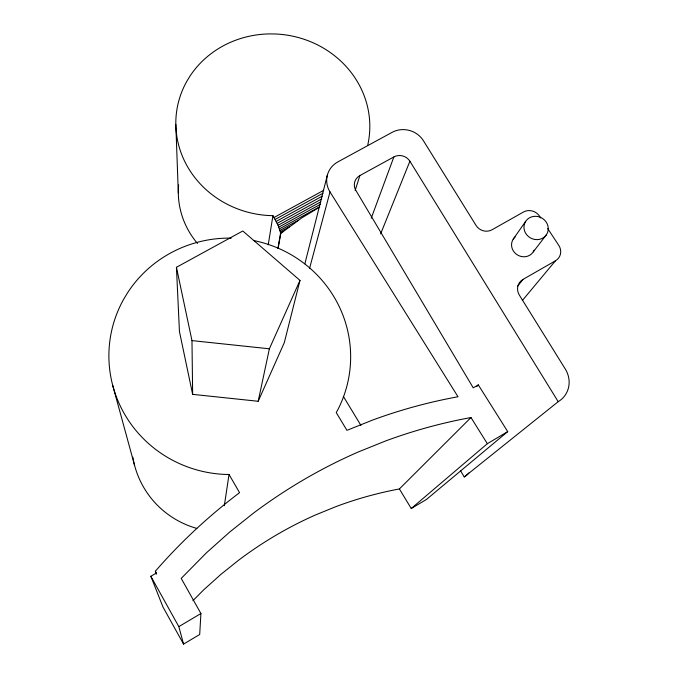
<?xml version="1.0" encoding="UTF-8"?>
<svg xmlns="http://www.w3.org/2000/svg" width="678" height="678" viewBox="0 0 678 678"><rect width="100%" height="100%" fill="white"/><g stroke="black" fill="none" stroke-linecap="round" stroke-linejoin="round"><path stroke-width="1.02" d="M192.925 600.691L203.756 589.784L220.765 574.495L238.486 560.299A453.641 414.597 77.6 0 1 315.431 514.983L335.907 506.627A453.641 414.597 77.6 0 1 399.393 488.948L411.241 508.508L487.338 443.7L470.981 417.529A643.549 574.02 75.2 0 0 385.418 441.022L357.798 452.175A643.549 574.02 75.2 0 0 253.674 512.983L229.596 532.128L206.451 552.799L181.212 578.402L200.917 613.531L199.696 634.489L183.552 644.1L163.025 607.124L150.838 576.275L156.347 573.054L155.347 571.257C180.526 542.163 208.892 515.89 239.563 492.669L229.037 474.464L225.071 474.422A120.904 118.192 5.1 0 1 123.76 299.091L127.583 292.76A120.904 118.192 5.1 0 1 227.52 238.122L231.147 238.173M224.333 505.695L229.037 474.464M268.225 244.868L272.929 215.629L269.759 215.579A97.107 90.784 7.6 0 1 187.204 80.631L190.213 75.767A97.107 90.784 7.6 0 1 270.191 33.9L276.175 34.019A97.107 90.784 7.6 0 1 367.807 144.787M277.988 248.275L280.599 232.91L278.082 225.266L272.929 215.629M278.09 248.224L280.777 233.757L281.997 232.495L301.998 217.74L319.762 207.061M258.191 401.274L269.369 348.797L299.99 280.404L242.792 230.995L176.433 267.293L179.45 331.542L192.645 394.359L258.191 401.274L284.302 342.636L299.99 280.404M304.863 263.818L327.355 175.136M309.541 268.463L330.017 191.933A23.357 21.984 15 0 1 337.907 161.873L392.087 132.354A22.798 21.247 17.8 0 1 423.428 140.736L476.083 225.477A11.585 10.814 25.8 0 0 492.025 229.774L523.467 212.019A11.823 10.967 28 0 1 539.552 216.189L540.722 217.96M355.111 190.603L359.882 175.568L393.876 156.932A11.645 10.89 18.1 0 1 409.902 161.228L558.206 401.681L464.227 476.956L460.447 470.574M371.213 218.274L393.876 156.932M380.646 233.876L409.902 161.228M513.212 239.148L525.679 221.35M533.272 251.869L546.553 234.537A12.348 11.458 28.6 0 0 536.247 216.324A12.348 11.458 28.6 0 0 525.509 233.02A12.348 11.458 28.6 0 0 546.553 234.537M517.738 286.048L522.992 279.412L555.477 260.776A11.907 11.06 30.5 0 0 558.782 245.377L547.714 228.571M522.28 300.591L555.477 260.776M476.888 386.435L478.304 384.892L507.72 431.615L426.454 499.449L411.241 508.508M399.393 488.948L470.981 417.529M183.552 644.1L178.831 626.625L200.917 613.531M487.338 443.7L507.72 431.615M478.304 384.892L473.244 387.85L356.009 190.628A11.687 10.992 16.4 0 1 359.882 175.568M280.599 232.91L283.243 231.452M275.158 219.418L322.974 193.23M276.209 221.384L322.169 196.196M277.192 223.342L321.77 198.9M278.082 225.266L320.779 201.832M278.853 227.096L320.592 204.188M279.506 228.817L319.355 206.926M280.022 230.376L298.439 220.248M280.387 231.749L289.447 226.766M274.056 217.485L323.711 190.306M176.433 267.293L191.976 340.61L269.369 348.797M330.017 191.933L458.006 396.757A638.218 572.071 75.1 0 0 372.663 420.038L346.95 430.344L336.246 412.58L338.093 409.215A120.904 118.192 5.1 0 0 253.369 240.478M343.348 396.376L360.899 425.369M150.838 576.275L178.831 626.625M155.347 571.257L156.347 574.19M112.734 385.443L134.583 465.388M175.822 124.286L178.314 193.077M191.976 340.61L192.645 394.359M468.829 472.939A18.509 17.747 46.1 0 1 464.227 476.956M196.84 528.416A89.521 88.928 1.2 0 1 133.32 459.913M133.142 458.989A89.521 88.928 1.2 0 1 132.82 457.15M522.992 279.412A12.229 11.441 32.2 0 0 519.365 295.133L565.325 369.086A25.018 23.518 39.5 0 1 558.206 401.681M534.162 250.148A11.882 11.068 29.1 0 1 516.789 254.538A11.882 11.068 29.1 0 1 515.111 236.961M197.451 243.427A85.352 80.868 7.7 0 1 178.636 184.941"/></g></svg>
